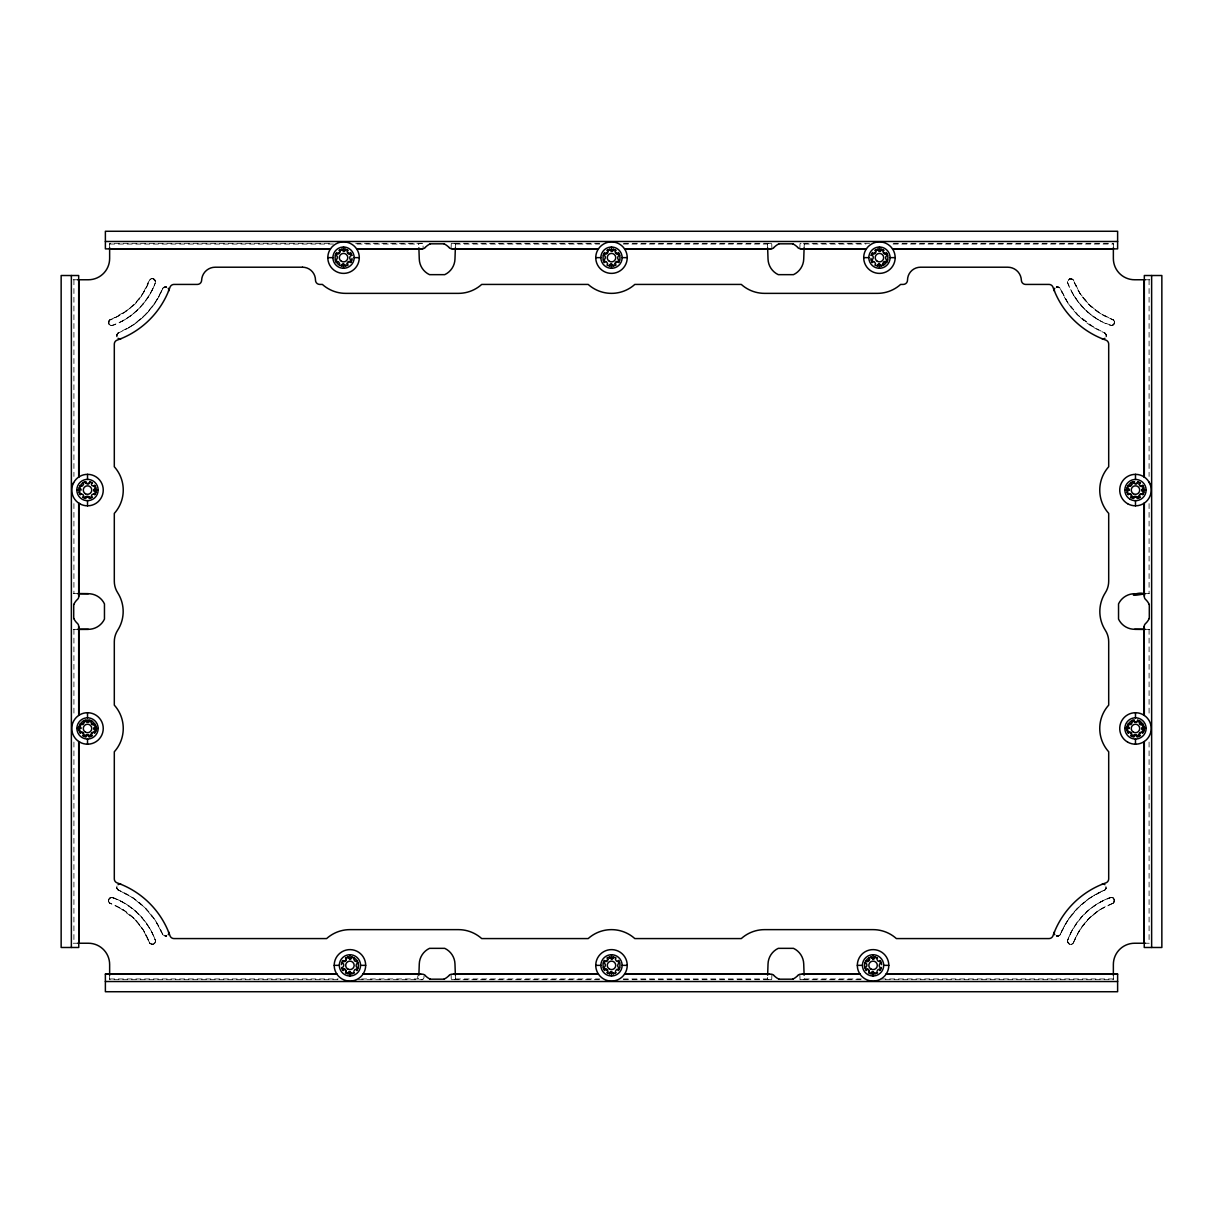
<?xml version="1.0" encoding="UTF-8"?>
<svg xmlns="http://www.w3.org/2000/svg" width="1223" height="1223" viewBox="0 0 1223 1223"><rect width="100%" height="100%" fill="white"/><g stroke="black" fill="none" stroke-linecap="round" stroke-linejoin="round"><path stroke-width="0.75" stroke-dasharray="5 3.75" d="M418.908 974.074C413.588 982.038 427.698 981.473 423.158 974.227M451.088 248.773L451.272 243.316L603.107 243.316M455.338 248.926L455.522 243.377M767.478 979.623L767.555 977.406M771.912 974.227L771.728 979.684L619.893 979.684M799.842 248.773L800.025 243.316L871.082 243.316M804.092 248.926L804.275 243.377L800.285 243.316M116.904 336.906L117.836 333.206L132.726 325.272L145.063 315.182L155.153 302.861L163.087 287.971L166.771 287.038L164.631 286.931M1058.369 936.069L1056.229 935.962L1059.913 935.029L1067.847 920.139L1077.937 907.818L1090.274 897.728L1105.164 889.794L1106.096 886.094M155.168 280.342L155.504 281.764C148.916 271.017 145.109 293.841 140.4 297.22C133.2 309.281 119.426 313.975 108.709 321.175C107.181 322.704 111.217 326.847 108.694 323.667M1067.832 942.658L1067.496 941.236L1069.468 944.187L1072.877 943.56L1079.924 929.663L1088.76 918.641L1099.783 909.805L1113.297 903.094L1114.55 900.556L1113.19 897.942L1114.306 899.333M108.816 899.088C108.434 905.005 107.807 897.285 111.232 897.392C131.549 903.445 147.998 920.338 155.306 940.135A3.195 3.195 0 0 1 153.41 944.232L149.787 943.178L143.076 929.663L134.24 918.641L119.151 907.42M116.674 887.317L116.919 888.54L116.904 886.094M1106.096 336.906L1106.081 334.46L1106.326 335.683M1114.184 323.912C1114.428 318.53 1115.254 324.431 1112.578 325.379C1095.273 321.603 1080.566 307.646 1071.929 292.297M116.674 335.683L116.919 334.46M1106.081 888.54L1106.326 887.317M116.812 334.75L117.836 333.206M1106.188 888.25L1105.164 889.794M108.602 321.481L109.03 320.609M154.572 279.517L153.532 278.813A3.195 3.195 0 0 0 149.313 280.678C142.449 298.84 127.528 313.256 109.459 320.12M1068.428 943.483L1069.468 944.187A3.195 3.195 0 0 0 1073.687 942.322C1079.42 927.645 1090.075 915.11 1103.849 907.42M1113.97 902.391L1114.398 901.519M166.618 286.977A3.195 3.195 0 0 0 162.598 288.781C155.535 305.062 143.519 319.02 128.201 328.07M1056.382 936.023A3.195 3.195 0 0 0 1060.402 934.219C1068.887 914.147 1085.382 898.049 1105.393 889.58M109.703 319.906L108.816 323.912M1113.297 903.094L1114.184 899.088M108.694 899.333L111.645 897.376M1114.306 323.667L1111.355 325.624M149.787 279.822L151.407 278.706M1071.638 944.278L1073.213 943.178M109.382 898.309L110.422 897.621M1112.578 325.379L1113.618 324.691M117.607 333.42L118.646 332.732A80.168 80.168 0 0 0 162.598 288.781M163.087 287.971L164.723 286.901M1058.277 936.099L1059.913 935.029M1073.687 942.322A64.865 64.865 0 0 1 1112.441 903.552L1113.542 902.88M122.178 321.206C137.343 312.92 149.374 299.115 155.306 282.865A3.195 3.195 0 0 0 153.41 278.768L152.309 278.584M1111.768 897.392C1091.512 903.644 1074.956 920.246 1067.694 940.135A3.195 3.195 0 0 0 1069.59 944.232L1070.691 944.416M1110.27 897.56C1090.702 904.684 1075.185 920.843 1067.694 940.135A71.24 71.24 0 0 1 1110.27 897.56A3.195 3.195 0 0 1 1114.352 899.471A3.195 3.195 0 0 1 1112.441 903.552M1057.452 286.793L1056.229 287.038L1059.913 287.971L1067.847 302.861L1077.937 315.182L1094.799 328.07M165.548 936.207L166.771 935.962L163.087 935.029L155.153 920.139L145.063 907.818L132.726 897.728L117.607 889.58L132.726 897.728L145.063 907.818L155.153 920.139L162.598 934.219A3.195 3.195 0 0 0 166.618 936.023M1073.213 279.822L1069.468 278.813L1067.496 281.764L1069.468 278.813L1072.877 279.44L1079.924 293.337L1088.76 304.359L1099.783 313.195L1113.542 320.12L1099.783 313.195L1088.76 304.359L1079.924 293.337L1073.687 280.678A3.195 3.195 0 0 0 1069.59 278.768A3.195 3.195 0 0 0 1067.694 282.865C1073.993 298.978 1085.688 312.752 1100.822 321.206M111.232 325.608C131.503 319.295 147.677 302.54 155.306 282.865A71.24 71.24 0 0 1 112.73 325.44A3.195 3.195 0 0 1 108.648 323.529A3.195 3.195 0 0 1 110.559 319.448A64.865 64.865 0 0 0 149.313 280.678M767.524 243.377L771.468 243.316M455.43 979.638L451.532 979.684M422.715 243.316L418.77 243.377L418.908 248.926M329.476 243.316L109.642 243.316L109.642 247.031M355.664 243.316L422.975 243.316L423.158 248.773M623.684 243.316L771.728 243.316L771.912 248.773M893.524 243.316L1113.358 243.316L1113.358 247.031M109.642 244.034L333.757 244.034M357.055 244.034L418.74 244.034M455.506 244.034L599.805 244.034M623.195 244.034L767.494 244.034M804.26 244.034L865.945 244.034M893.05 244.034L1113.358 244.034M73.181 279.761L78.761 279.761M1146.104 279.761L1149.819 279.761M73.258 593.644L76.957 593.644M1144.193 593.644L1149.742 593.644M73.258 629.356L78.807 629.356M1146.043 629.356L1149.742 629.356M73.181 943.239L76.896 943.239M1144.239 943.239L1149.819 943.239M109.642 978.966L338.221 978.966M361.641 978.966L418.74 978.966M455.506 978.966L599.805 978.966M623.195 978.966L767.494 978.966M804.26 978.966L861.359 978.966M880.957 978.966L1113.358 978.966M337.731 979.684L109.642 979.684L109.642 974.12M358.324 979.684L422.975 979.684M599.316 979.684L451.272 979.684L451.088 974.227M799.842 974.227L800.025 979.684L860.87 979.684M885.269 979.684L1113.358 979.684L1113.358 975.969M800.025 979.684L804.23 979.623L804.092 974.074M451.532 243.316L455.476 243.377M771.468 979.684L767.57 979.638M1056.825 286.855L1058.369 286.931M164.631 936.069L166.175 936.145M1070.125 278.63L1071.638 278.722M149.787 943.178L152.875 944.37M151.407 944.294L154.22 943.789L155.504 941.236L153.532 944.187A3.195 3.195 0 0 1 149.313 942.322A64.865 64.865 0 0 0 110.559 903.552L109.459 902.88L123.217 909.805L134.24 918.641L143.076 929.663L149.313 942.322M109.382 324.691L111.645 325.624M1111.355 897.376L1113.618 898.309M112.73 897.56C132.206 904.989 147.891 920.674 155.306 940.135A71.24 71.24 0 0 0 112.73 897.56A3.195 3.195 0 0 0 108.648 899.471A3.195 3.195 0 0 0 110.559 903.552M1060.402 288.781A80.168 80.168 0 0 0 1104.354 332.732L1105.393 333.42L1090.274 325.272L1077.937 315.182L1067.847 302.861L1060.402 288.781A3.195 3.195 0 0 0 1056.382 286.977M1067.74 942.459L1068.78 943.789M154.22 279.211L155.26 280.541M1113.297 319.906L1114.398 321.481M108.602 901.519L109.703 903.094M1105.164 333.206L1106.188 334.75M116.812 888.25L117.836 889.794M767.478 243.377L767.662 248.926M455.338 974.074L455.522 979.623M1149.085 279.761L1149.085 476.45M1149.085 503.601L1149.085 593.644M1149.085 629.356L1149.085 714.859M1149.085 742.055L1149.085 943.239M73.915 279.761L73.915 476.45M73.915 503.601L73.915 593.644M73.915 629.356L73.915 714.859M73.915 742.055L73.915 943.239M1067.694 282.865A71.24 71.24 0 0 0 1110.27 325.44A3.195 3.195 0 0 0 1114.352 323.529A3.195 3.195 0 0 0 1112.441 319.448A64.865 64.865 0 0 1 1073.687 280.678M116.751 336.386A3.195 3.195 0 0 1 118.646 332.732M162.598 934.219A80.168 80.168 0 0 0 118.646 890.268A3.195 3.195 0 0 1 116.751 886.614M1060.402 934.219A80.168 80.168 0 0 1 1104.354 890.268A3.195 3.195 0 0 0 1106.249 886.614M1104.354 332.732A3.195 3.195 0 0 1 1106.249 336.386"/><path stroke-width="1.5" d="M73.701 618.364A16.205 16.205 0 0 0 77.462 623.47A3.929 3.929 0 0 1 78.685 626.436L79.006 629.356L88.377 629.325A17.779 17.779 0 0 0 104.459 619.098L104.459 603.902A17.779 17.779 0 0 0 88.377 593.721L78.807 593.644L78.761 596.564A3.929 3.929 0 0 1 77.401 599.469A16.205 16.205 0 0 0 73.701 604.636M1144.239 627.109L1143.994 629.356L1134.623 629.279A17.779 17.779 0 0 1 1118.541 619.098L1118.541 603.902A17.779 17.779 0 0 1 1134.577 593.721M1144.239 626.604L1144.239 626.436A3.929 3.929 0 0 1 1145.599 623.531A16.205 16.205 0 0 0 1149.299 618.364M83.638 484.109L82.43 485.974L80.122 485.867A2.415 1.957 -30.7 0 0 81.07 486.387M83.623 722.579L82.4 724.383L80.152 724.215A2.4 1.942 -30.7 0 0 83.317 723.909A2.4 1.942 -30.7 0 0 83.347 720.959C86.283 721.876 89.065 720.989 91.817 721.188M91.404 496.095C91.526 492.548 95.975 495.682 95.761 492.181M91.404 734.473C91.924 730.972 96.571 733.907 95.96 729.519M339.673 251.678L338.496 253.528L336.325 253.375M347.439 263.664L348.647 261.737L350.879 261.982M346.048 959.382L344.947 961.202L342.7 961.095M353.829 971.368L355.022 969.457L357.254 969.686M607.617 251.678L606.409 253.543L604.223 253.344M607.617 959.382L606.409 961.263L604.269 961.095M615.383 263.664L616.591 261.737L618.823 261.982M615.383 971.368L616.591 969.457L618.823 969.686M875.561 251.678L874.43 253.513L872.213 253.375M869.171 959.382L867.978 961.263L865.746 961.018M883.327 263.664L884.535 261.737L886.767 261.982M876.952 971.368L878.16 969.457L880.377 969.686M1131.596 484.109L1130.388 485.974L1128.08 485.867A2.4 1.942 -30.7 0 0 1131.275 485.516A2.4 1.942 -30.7 0 0 1131.321 482.581M1131.596 722.579L1130.358 724.383L1128.11 724.215A2.4 1.942 -30.7 0 0 1131.275 723.909A2.4 1.942 -30.7 0 0 1131.321 720.959C1133.461 718.803 1135.097 724.337 1137.344 720.974M1139.362 496.095C1139.484 492.548 1143.933 495.682 1143.719 492.181M1139.362 734.473C1139.897 730.972 1144.529 733.907 1143.918 729.519M418.877 975.19L419.275 963.877A17.856 17.856 0 0 1 429.518 948.345L444.729 948.345A17.856 17.856 0 0 1 454.971 963.877L455.369 975.19M455.369 247.81L454.971 259.123A17.856 17.856 0 0 1 444.729 274.655L429.518 274.655A17.856 17.856 0 0 1 419.275 259.123L418.877 247.81M767.631 975.19L768.029 963.877A17.856 17.856 0 0 1 778.271 948.345L793.482 948.345A17.856 17.856 0 0 1 803.725 963.877L804.123 975.19M804.123 247.81L803.725 259.123A17.856 17.856 0 0 1 793.482 274.655L778.271 274.655A17.856 17.856 0 0 1 768.029 259.123L767.631 247.81M341.446 265.88L343.556 264.015L345.666 265.88M345.65 249.461L343.632 251.265L343.556 247.015M347.821 973.6L349.931 971.735L352.041 973.6M352.041 957.181L349.931 958.985L349.931 954.72M609.39 265.88L611.5 264.015L613.61 265.88M613.594 249.461L611.531 251.265L611.5 247.015M609.39 973.6L611.5 971.735L613.61 973.6M613.594 957.181L611.531 958.985L611.5 954.72M877.334 265.88L879.444 264.015L881.554 265.88M881.554 249.461L879.444 251.265L879.444 247.015M870.959 973.6L873.069 971.735L875.179 973.6M875.164 957.181L873.146 958.97L873.069 954.72M79.128 727.089L80.106 724.306M1127.086 727.089L1128.065 724.306M79.281 487.962L80.076 485.959M1127.239 487.962L1128.034 485.959M73.181 483.574L73.64 482.657M89.432 482.504C87.567 486.035 85.06 480.119 83.256 482.856M1137.39 482.504C1135.525 486.02 1133.018 480.119 1131.214 482.856M83.24 735.711C85.365 735.635 89.386 735.604 91.786 735.68M1131.199 735.711C1133.339 735.635 1137.359 735.604 1139.744 735.68M91.786 482.856L91.419 482.519A8.5 8.5 0 0 1 92.474 483.161M83.24 497.318C85.946 497.226 89.05 497.195 91.801 497.318M347.821 250.425L347.898 250.318A8.5 8.5 0 0 0 339.123 250.379M1139.744 482.856L1139.377 482.519A8.5 8.5 0 0 1 1140.432 483.161M1131.199 497.318C1133.904 497.226 1137.008 497.195 1139.76 497.318M1139.744 721.234L1139.729 721.096A2.4 1.942 59.6 0 0 1140.035 724.261A2.4 1.942 59.6 0 0 1142.97 724.291L1143.872 727.089M336.233 261.982L338.465 261.737L339.673 263.664M350.833 253.344L348.647 253.543L347.439 251.678M604.177 261.982L606.409 261.737L607.617 263.664M618.777 253.344L616.56 253.528L615.383 251.678M872.121 261.982L874.353 261.737L875.561 263.664M886.629 253.406L884.458 253.513L883.327 251.678M342.623 969.686L344.84 969.457L346.048 971.368M357.254 961.018L355.052 961.278L353.829 959.382M604.177 969.686L606.409 969.457L607.617 971.368M618.777 961.049L616.56 961.232L615.383 959.382M880.346 961.049L878.16 961.263L876.952 959.382M79.312 492.334C78.853 495.239 83.5 492.731 83.638 496.095M1127.285 492.334C1126.811 495.239 1131.458 492.731 1131.596 496.095M418.985 248.911L422.195 248.881A3.929 3.929 0 0 0 425.1 247.535L425.145 247.581A16.205 16.205 0 0 1 430.251 243.82M767.738 248.911L770.949 248.881A3.929 3.929 0 0 0 773.853 247.535L773.899 247.581A16.205 16.205 0 0 1 779.005 243.82M455.231 974.089L453.443 974.104M803.985 974.089L802.196 974.104M343.556 251.265L341.446 249.461M873.069 958.985L870.959 957.181M77.523 629.341L88.377 629.325M1145.477 593.644C1117.776 599.102 1146.67 588.339 1144.239 596.06M105.377 241.481L1117.623 241.481M430.083 243.82L444.163 243.82M778.837 243.82L792.917 243.82M330.531 248.819L105.377 248.881L105.377 231.269L1117.623 231.269L1117.623 248.881L892.469 248.819M356.581 248.819L422.195 248.881M443.995 243.82A16.205 16.205 0 0 1 449.101 247.581L449.147 247.535A3.929 3.929 0 0 0 452.051 248.819L598.475 248.819M624.525 248.819L770.949 248.881M792.749 243.82A16.205 16.205 0 0 1 797.855 247.581L797.9 247.535A3.929 3.929 0 0 0 800.805 248.819L866.419 248.819M109.642 249.14L330.317 249.14M356.795 249.14L418.923 249.14M455.323 249.14L598.261 249.14M624.739 249.14L767.677 249.14M804.077 249.14L866.205 249.14M892.683 249.14L1113.358 249.14M327.825 257.64L332.916 257.64M354.181 257.64A10.64 10.64 0 0 0 338.236 248.437A10.64 10.64 0 0 0 338.236 266.859A10.64 10.64 0 0 0 354.181 257.64L359.287 257.64A15.731 15.731 0 0 0 335.683 244.019A15.731 15.731 0 0 0 335.683 271.277A15.731 15.731 0 0 0 359.287 257.64M595.769 257.64L600.86 257.64M622.14 257.64A10.64 10.64 0 0 0 606.18 248.437A10.64 10.64 0 0 0 606.18 266.859A10.64 10.64 0 0 0 622.14 257.64L627.231 257.64A15.731 15.731 0 0 1 603.627 271.277A15.731 15.731 0 0 1 603.627 244.019A15.731 15.731 0 0 1 627.231 257.64M863.713 257.64L868.819 257.64M890.084 257.64A10.64 10.64 0 0 0 874.124 248.437A10.64 10.64 0 0 0 874.124 266.859A10.64 10.64 0 0 0 890.084 257.64L895.175 257.64A15.731 15.731 0 0 1 871.571 271.277A15.731 15.731 0 0 1 871.571 244.019A15.731 15.731 0 0 1 895.175 257.64M77.523 279.761L88.377 279.761A21.265 21.265 0 0 0 109.642 258.496L109.642 247.642M1145.477 279.761L1134.623 279.761A21.265 21.265 0 0 1 1113.358 258.496L1113.358 247.642M93.896 490.026L98.146 490.026A10.655 10.655 0 0 0 82.17 480.792A10.655 10.655 0 0 0 82.14 499.244A10.655 10.655 0 0 0 98.13 490.026M78.685 596.564L78.685 503.096M78.685 626.436L78.685 715.44M1144.239 626.436L1144.315 715.44M93.896 728.419L98.146 728.419A10.64 10.64 0 0 0 82.201 719.216A10.64 10.64 0 0 0 82.201 737.622A10.64 10.64 0 0 0 98.146 728.419M1141.854 728.419L1146.119 728.419A10.64 10.64 0 0 1 1130.159 737.622A10.64 10.64 0 0 1 1130.159 719.216A10.64 10.64 0 0 1 1146.119 728.419M77.523 943.239L88.377 943.239A21.265 21.265 0 0 1 109.642 964.504L109.642 975.358M1145.477 943.239L1134.623 943.239A21.265 21.265 0 0 0 1113.358 964.504L1113.358 975.358M334.2 965.36L339.306 965.36M360.571 965.36A10.64 10.64 0 0 0 344.626 956.141A10.64 10.64 0 0 0 344.626 974.563A10.64 10.64 0 0 0 360.571 965.36L365.677 965.36A15.731 15.731 0 0 1 342.073 978.981A15.731 15.731 0 0 1 342.073 951.723A15.731 15.731 0 0 1 365.677 965.36M595.769 965.36L600.86 965.36M622.14 965.36A10.64 10.64 0 0 0 606.18 956.141A10.64 10.64 0 0 0 606.18 974.563A10.64 10.64 0 0 0 622.14 965.36L627.231 965.36A15.731 15.731 0 0 1 603.627 978.981A15.731 15.731 0 0 1 603.627 951.723A15.731 15.731 0 0 1 627.231 965.36M857.323 965.36L862.429 965.36M883.694 965.36A10.64 10.64 0 0 0 867.749 956.141A10.64 10.64 0 0 0 867.749 974.563A10.64 10.64 0 0 0 883.694 965.36L888.8 965.36A15.731 15.731 0 0 1 865.196 978.981A15.731 15.731 0 0 1 865.196 951.723A15.731 15.731 0 0 1 888.8 965.36M109.642 973.86L336.692 973.86M363.17 973.86L418.923 973.86M455.323 973.86L598.261 973.86M624.739 973.86L767.677 973.86M804.077 973.86L859.83 973.86M886.308 973.86L1113.358 973.86M1113.358 974.12L1117.623 974.12L1117.623 991.731L105.377 991.731L105.377 974.12L109.642 974.12M105.377 974.181L336.906 974.181M362.956 974.181L422.195 974.181A3.929 3.929 0 0 1 425.1 975.465L425.145 975.419A16.205 16.205 0 0 0 430.251 979.18M598.475 974.181L452.051 974.181A3.929 3.929 0 0 0 449.147 975.465L449.101 975.419A16.205 16.205 0 0 1 443.995 979.18M624.525 974.181L770.949 974.181A3.929 3.929 0 0 1 773.853 975.465L773.899 975.419A16.205 16.205 0 0 0 779.005 979.18M860.044 974.181L800.805 974.181A3.929 3.929 0 0 0 797.9 975.465L797.855 975.419A16.205 16.205 0 0 1 792.749 979.18M886.094 974.181L1117.623 974.181M430.083 979.18L444.163 979.18M778.837 979.18L792.917 979.18M105.377 981.519L1117.623 981.519M800.805 248.881L804.015 248.911M452.051 248.881L455.262 248.911M1141.854 490.026L1146.119 490.041M1124.854 490.026L1129.104 490.041M76.881 490.026L81.146 490.041A2.461 1.987 -75.7 0 0 79.281 488.176M1124.854 728.419L1129.104 728.419M76.881 728.419L81.146 728.419A2.461 1.987 -75.7 0 0 79.281 726.569M77.523 593.644L88.377 593.675M1134.623 629.325L1145.477 629.356M769.557 974.104L767.769 974.089M420.804 974.104L419.015 974.089M611.454 251.265L609.406 249.461M611.454 958.985L609.406 957.181M879.368 251.265L877.35 249.461M349.854 958.97L348.158 958.022A2.415 1.727 0 0 1 348.02 957.12M1137.589 481.831L1139.286 482.474M1137.589 720.225L1139.637 721.035M89.631 481.831L91.328 482.474M875.179 250.425L875.102 250.318A8.5 8.5 0 0 1 883.877 250.379M345.666 958.144L345.605 958.037A2.4 1.942 -30.6 0 1 345.727 960.804A2.4 1.942 -30.6 0 1 342.425 961.202M609.696 957.976L609.727 958.022A2.415 1.727 0 0 1 609.574 957.12M348.081 957.899L347.836 957.181M1142.894 724.306L1140.539 724.337L1139.377 722.533M1131.321 735.971A2.4 1.942 59.2 0 0 1130.923 732.669A2.4 1.942 59.2 0 0 1127.988 732.623L1130.419 732.577L1131.596 734.473M95.914 727.089C95.807 722.365 91.587 726.034 91.404 722.533M83.363 735.971A2.4 1.942 59.2 0 0 82.965 732.669A2.4 1.942 59.2 0 0 80.015 732.623L82.461 732.577L83.638 734.473M1149.085 482.168L1149.819 483.574M1141.976 490.071A2.477 1.773 -89.7 0 1 1143.719 488.13C1143.459 484.033 1139.377 487.656 1139.362 484.109M94.018 490.071A2.477 1.773 -89.7 0 1 95.761 488.13C95.486 484.048 91.419 487.656 91.404 484.109M1128.034 732.577L1127.209 730.437A2.431 1.682 89.8 0 0 1127.988 730.177M80.076 732.577L79.25 730.437A2.431 1.682 89.8 0 0 80.015 730.177M1127.178 730.314L1127.04 729.565M79.22 730.314L79.082 729.565M869.171 971.368L867.978 969.457L865.746 969.686A2.4 1.942 59.4 0 1 868.513 969.564A2.4 1.942 59.4 0 1 868.911 972.866M1151.638 275.511L1151.638 947.489M1149.299 604.468L1149.299 618.532M1144.315 477.046L1144.315 275.511L1161.85 275.511L1161.85 947.489L1144.239 947.489L1144.315 741.49M1144.315 503.096L1144.315 596.564A3.929 3.929 0 0 0 1145.599 599.469A16.205 16.205 0 0 1 1149.299 604.636M1143.994 279.761L1143.994 476.832M1143.994 503.31L1143.994 593.644M1143.994 629.356L1143.994 715.226M1143.994 741.704L1143.994 943.239M1135.479 474.341L1135.479 479.447M1135.479 500.696L1135.479 505.818M1135.479 712.719L1135.479 717.779M1135.479 739.044L1135.479 744.196M879.444 264.015L879.444 268.28M873.069 971.735L873.069 975.985M611.5 264.015L611.5 268.28M611.5 971.735L611.5 975.985M349.931 971.735L349.931 975.985M343.556 264.015L343.556 268.28M87.521 474.341L87.521 479.447M87.521 500.696L87.521 505.818M87.521 712.719L87.521 717.779M87.521 739.044L87.521 744.196M79.006 279.761L79.006 476.832M79.006 503.31L79.006 593.644M79.006 629.356L79.006 715.226M79.006 741.704L79.006 943.239M78.685 477.046L78.685 275.511L61.15 275.511L61.15 947.489L78.761 947.489L78.685 741.49M73.701 604.468L73.701 618.532M71.362 275.511L71.362 947.489M886.171 252.442A8.5 8.5 0 0 1 880.866 266.033M878.038 266.033A8.5 8.5 0 0 1 875.011 264.902M872.519 262.578A8.5 8.5 0 0 1 870.975 258.359M871.204 255.531A8.5 8.5 0 0 1 872.718 252.442M881.156 265.116A2.415 1.727 0 0 1 881.37 265.88M883.618 265.146A2.4 1.942 -30.6 0 1 883.648 262.196A2.4 1.942 -30.6 0 1 886.95 261.798M887.699 259.995A2.4 1.942 -75.6 0 1 885.635 257.885A2.4 1.942 -75.6 0 1 887.699 255.271M886.935 253.467A2.4 1.942 59.4 0 1 884 253.436A2.4 1.942 59.4 0 1 883.602 250.134M881.34 249.4A2.461 1.987 14.6 0 1 879.49 251.434M877.548 265.88A2.461 1.987 14.6 0 1 879.398 263.847M871.923 261.783A2.415 1.957 59.4 0 1 872.932 261.126M875.5 264.825A2.415 1.957 59.4 0 1 875.286 265.146M871.204 255.225A2.461 1.987 -75.4 0 1 873.253 257.396A2.461 1.987 -75.4 0 1 871.204 260.056M877.732 250.165A2.415 1.727 0 0 1 877.518 249.4M875.271 250.149A2.4 1.942 -30.6 0 1 875.24 253.1A2.4 1.942 -30.6 0 1 871.938 253.482M80.015 491.799A2.431 1.682 89.8 0 1 79.281 491.998M79.984 494.214A2.415 1.957 59.2 0 1 81.008 493.557M83.577 497.257A2.415 1.957 59.2 0 1 83.363 497.578M85.167 498.327A2.4 1.942 14.3 0 1 87.276 496.263A2.4 1.942 14.3 0 1 89.891 498.327M91.694 497.562A2.415 1.957 -30.5 0 1 91.404 497.302M94.003 493.771A2.415 1.957 -30.5 0 1 95.058 494.199M95.761 491.952A2.446 1.987 -75.1 0 1 93.712 490.071M94.446 485.149A8.5 8.5 0 0 1 94.614 494.765M92.474 496.997A8.5 8.5 0 0 1 89.065 498.434M85.977 498.434A8.5 8.5 0 0 1 82.568 496.997M80.428 494.765A8.5 8.5 0 0 1 86.099 481.694M95.042 485.928A2.415 1.957 59.6 0 1 94.033 486.586M91.465 482.886A2.415 1.957 59.6 0 1 91.679 482.565M89.875 481.831A2.4 1.942 14.5 0 1 87.766 483.88A2.4 1.942 14.5 0 1 85.151 481.831M83.347 482.581A2.415 1.957 -30.7 0 1 83.638 482.84M85.167 736.705A2.4 1.942 14.3 0 1 87.276 734.656A2.4 1.942 14.3 0 1 89.891 736.705M91.694 735.956A2.4 1.942 -30.5 0 1 91.725 733.005A2.4 1.942 -30.5 0 1 95.027 732.608M95.761 730.345A2.446 1.987 -75.1 0 1 93.728 728.465M94.018 728.449A2.477 1.773 -89.7 0 1 95.761 726.508M80.443 733.173A8.5 8.5 0 0 1 81.91 722.059A8.5 8.5 0 0 1 93.116 722.059A8.5 8.5 0 0 1 94.599 733.173M92.474 735.375A8.5 8.5 0 0 1 88.851 736.858M86.191 736.858A8.5 8.5 0 0 1 82.522 735.344M95.012 724.291A2.4 1.942 59.6 0 1 92.061 724.261A2.4 1.942 59.6 0 1 91.679 720.943M89.875 720.209A2.4 1.942 14.5 0 1 87.766 722.273A2.4 1.942 14.5 0 1 85.151 720.209M352.025 258.359A8.5 8.5 0 0 1 350.481 262.578M347.989 264.902A8.5 8.5 0 0 1 344.962 266.033M342.134 266.033A8.5 8.5 0 0 1 336.829 252.442M350.282 252.442A8.5 8.5 0 0 1 351.796 255.531M345.268 265.116A2.415 1.727 0 0 1 345.482 265.88M347.729 265.146A2.4 1.942 -30.6 0 1 347.76 262.196A2.4 1.942 -30.6 0 1 351.062 261.798M351.811 259.995A2.4 1.942 -75.6 0 1 349.747 257.885A2.4 1.942 -75.6 0 1 351.811 255.271M351.047 253.467A2.4 1.942 59.4 0 1 348.112 253.436A2.4 1.942 59.4 0 1 347.714 250.134M345.452 249.4A2.461 1.987 14.6 0 1 343.602 251.434M341.66 265.88A2.461 1.987 14.6 0 1 343.51 263.847M336.035 261.783A2.415 1.957 59.4 0 1 337.044 261.126M339.612 264.825A2.415 1.957 59.4 0 1 339.398 265.146M335.316 255.225A2.461 1.987 -75.4 0 1 337.365 257.396A2.461 1.987 -75.4 0 1 335.316 260.056M341.844 250.165A2.415 1.727 0 0 1 341.63 249.4M339.382 250.149A2.4 1.942 -30.6 0 1 339.352 253.1A2.4 1.942 -30.6 0 1 336.05 253.482M351.353 956.967A8.5 8.5 0 0 1 356.673 970.558M354.273 972.682A8.5 8.5 0 0 1 345.498 972.621M343.204 970.558A8.5 8.5 0 0 1 341.691 967.469M341.462 964.641A8.5 8.5 0 0 1 343.006 960.422M345.498 958.098A8.5 8.5 0 0 1 348.524 956.967M341.691 963.005A2.4 1.942 -75.6 0 1 343.739 965.115A2.4 1.942 -75.6 0 1 341.691 967.729M342.44 969.533A2.4 1.942 59.4 0 1 345.39 969.564A2.4 1.942 59.4 0 1 345.773 972.866M348.051 973.6A2.461 1.987 14.6 0 1 349.885 971.566M351.827 957.12A2.461 1.987 14.6 0 1 349.992 959.153M358.186 967.775A2.461 1.987 -75.4 0 1 356.122 965.604A2.461 1.987 -75.4 0 1 358.186 962.944M354.104 972.851A2.415 1.957 -30.6 0 1 353.814 972.591M356.428 969.059A2.415 1.957 -30.6 0 1 357.468 969.487M351.643 972.835A2.415 1.727 0 0 1 351.857 973.6M357.468 961.217A2.415 1.957 59.4 0 1 356.443 961.874M353.875 958.175A2.415 1.957 59.4 0 1 354.089 957.854M881.309 967.469A8.5 8.5 0 0 1 879.796 970.558M877.503 972.621A8.5 8.5 0 0 1 868.727 972.682M866.327 970.558A8.5 8.5 0 0 1 871.647 956.967M874.476 956.967A8.5 8.5 0 0 1 877.503 958.098M879.994 960.422A8.5 8.5 0 0 1 881.538 964.641M864.814 963.005A2.4 1.942 -75.6 0 1 866.878 965.115A2.4 1.942 -75.6 0 1 864.814 967.729M871.173 973.6A2.461 1.987 14.6 0 1 873.008 971.566M874.949 957.12A2.461 1.987 14.6 0 1 873.115 959.153M871.357 957.884A2.415 1.727 0 0 1 871.143 957.12M868.896 957.854A2.4 1.942 -30.6 0 1 868.865 960.804A2.4 1.942 -30.6 0 1 865.548 961.202M881.309 967.775A2.461 1.987 -75.4 0 1 879.245 965.604A2.461 1.987 -75.4 0 1 881.309 962.944M877.227 972.851A2.415 1.957 -30.6 0 1 876.952 972.591M879.551 969.059A2.415 1.957 -30.6 0 1 880.606 969.487M874.781 972.835A2.415 1.727 0 0 1 874.98 973.6M880.591 961.217A2.415 1.957 59.4 0 1 879.582 961.874M877.013 958.175A2.415 1.957 59.4 0 1 877.227 957.854M618.425 960.422A8.5 8.5 0 0 1 618.226 970.558M615.933 972.621A8.5 8.5 0 0 1 613.044 973.722M609.956 973.722A8.5 8.5 0 0 1 607.067 972.621M604.774 970.558A8.5 8.5 0 0 1 604.575 960.422M607.067 958.098A8.5 8.5 0 0 1 610.078 956.967M612.922 956.967A8.5 8.5 0 0 1 615.933 958.098M603.245 963.005A2.4 1.942 -75.6 0 1 605.309 965.115A2.4 1.942 -75.6 0 1 603.245 967.729M604.009 969.533A2.4 1.942 59.4 0 1 606.944 969.564A2.4 1.942 59.4 0 1 607.342 972.866M609.604 973.6A2.461 1.987 14.6 0 1 611.454 971.566M613.396 957.12A2.461 1.987 14.6 0 1 611.546 959.153M607.327 957.854A2.4 1.942 -30.6 0 1 607.296 960.804A2.4 1.942 -30.6 0 1 603.994 961.202M619.74 967.775A2.461 1.987 -75.4 0 1 617.691 965.604A2.461 1.987 -75.4 0 1 619.74 962.944M615.673 972.851A2.415 1.957 -30.6 0 1 615.383 972.591M617.982 969.059A2.415 1.957 -30.6 0 1 619.037 969.487M613.212 972.835A2.415 1.727 0 0 1 613.426 973.6M619.021 961.217A2.415 1.957 59.4 0 1 618.012 961.874M615.444 958.175A2.415 1.957 59.4 0 1 615.658 957.854M1133.125 736.705A2.4 1.942 14.3 0 1 1135.234 734.656A2.4 1.942 14.3 0 1 1137.849 736.705M1139.653 735.956A2.4 1.942 -30.5 0 1 1139.683 733.005A2.4 1.942 -30.5 0 1 1143.001 732.608M1143.719 730.345A2.446 1.987 -75.1 0 1 1141.686 728.465M1141.976 728.449A2.477 1.773 -89.7 0 1 1143.719 726.508M1127.239 726.569A2.461 1.987 -75.7 0 1 1129.272 728.373M1139.377 720.897A8.5 8.5 0 0 1 1142.557 733.173M1140.478 735.344A8.5 8.5 0 0 1 1136.809 736.858M1134.149 736.858A8.5 8.5 0 0 1 1130.526 735.375M1128.401 733.173A8.5 8.5 0 0 1 1134.547 720.011M1137.833 720.209A2.4 1.942 14.5 0 1 1135.724 722.273A2.4 1.942 14.5 0 1 1133.11 720.209M1127.988 491.799A2.431 1.682 89.8 0 1 1127.239 491.998M1127.988 494.245A2.4 1.942 59.2 0 1 1130.923 494.275A2.4 1.942 59.2 0 1 1131.321 497.578M1133.125 498.327A2.4 1.942 14.3 0 1 1135.234 496.263A2.4 1.942 14.3 0 1 1137.849 498.327M1139.653 497.562A2.4 1.942 -30.5 0 1 1139.683 494.627A2.4 1.942 -30.5 0 1 1143.001 494.23M1143.719 491.952A2.446 1.987 -75.1 0 1 1141.686 490.071M1127.239 488.176A2.461 1.987 -75.7 0 1 1129.272 489.98M1142.42 485.149A8.5 8.5 0 0 1 1142.572 494.765M1140.432 496.997A8.5 8.5 0 0 1 1137.023 498.434M1133.935 498.434A8.5 8.5 0 0 1 1130.526 496.997M1128.386 494.765A8.5 8.5 0 0 1 1134.547 481.617M1142.97 485.898A2.4 1.942 59.6 0 1 1140.035 485.867A2.4 1.942 59.6 0 1 1139.637 482.565M1137.833 481.831A2.4 1.942 14.5 0 1 1135.724 483.88A2.4 1.942 14.5 0 1 1133.11 481.831M618.226 252.442A8.5 8.5 0 0 1 618.425 262.578M615.933 264.902A8.5 8.5 0 0 1 612.922 266.033M610.078 266.033A8.5 8.5 0 0 1 607.067 264.902M604.575 262.578A8.5 8.5 0 0 1 604.774 252.442M607.067 250.379A8.5 8.5 0 0 1 609.956 249.278M613.044 249.278A8.5 8.5 0 0 1 615.933 250.379M613.212 265.116A2.415 1.727 0 0 1 613.426 265.88M615.673 265.146A2.4 1.942 -30.6 0 1 615.704 262.196A2.4 1.942 -30.6 0 1 619.006 261.798M619.755 259.995A2.4 1.942 -75.6 0 1 617.691 257.885A2.4 1.942 -75.6 0 1 619.755 255.271M618.991 253.467A2.4 1.942 59.4 0 1 616.056 253.436A2.4 1.942 59.4 0 1 615.658 250.134M613.396 249.4A2.461 1.987 14.6 0 1 611.546 251.434M609.604 265.88A2.461 1.987 14.6 0 1 611.454 263.847M603.979 261.783A2.415 1.957 59.4 0 1 604.988 261.126M607.556 264.825A2.415 1.957 59.4 0 1 607.342 265.146M603.26 255.225A2.461 1.987 -75.4 0 1 605.309 257.396A2.461 1.987 -75.4 0 1 603.26 260.056M609.788 250.165A2.415 1.727 0 0 1 609.574 249.4M607.327 250.149A2.4 1.942 -30.6 0 1 607.296 253.1A2.4 1.942 -30.6 0 1 603.994 253.482M168.224 288.231A3.195 3.195 0 0 1 168.514 291.181M121.062 338.633A3.195 3.195 0 0 1 118.081 338.328M1104.919 338.328A3.195 3.195 0 0 1 1101.938 338.633M1054.486 291.181A3.195 3.195 0 0 1 1054.776 288.231M1054.776 934.769A3.195 3.195 0 0 1 1054.486 931.819M1101.938 884.367A3.195 3.195 0 0 1 1104.919 884.672M118.081 884.672A3.195 3.195 0 0 1 121.062 884.367M168.514 931.819A3.195 3.195 0 0 1 168.224 934.769M302.524 267.21L215.233 267.21A13.606 13.606 0 0 0 201.627 280.327A4.25 4.25 0 0 1 197.377 284.424L174.002 284.424A4.25 4.25 0 0 0 169.997 287.267A86.558 86.558 0 0 1 117.148 340.116A4.25 4.25 0 0 0 114.305 344.137L114.305 466.758A34.871 34.871 0 0 1 114.305 513.4L114.305 581.246A21.265 21.265 0 0 0 117.668 592.727A34.794 34.794 0 0 1 117.668 630.273A21.265 21.265 0 0 0 114.305 641.754L114.305 705.136A34.871 34.871 0 0 1 114.305 751.778L114.305 878.863A4.25 4.25 0 0 0 117.148 882.884A86.558 86.558 0 0 1 169.997 935.733A4.25 4.25 0 0 0 174.002 938.576L326.617 938.576A34.871 34.871 0 0 1 349.931 929.633L458.396 929.633A34.871 34.871 0 0 1 481.709 938.576L588.187 938.576A34.871 34.871 0 0 1 634.813 938.576L741.291 938.576A34.871 34.871 0 0 1 764.604 929.633L873.069 929.633A34.871 34.871 0 0 1 896.383 938.576L1048.998 938.576A4.25 4.25 0 0 0 1053.003 935.733A86.558 86.558 0 0 1 1105.852 882.884A4.25 4.25 0 0 0 1108.695 878.863L1108.695 751.778A34.871 34.871 0 0 1 1108.695 705.136L1108.695 641.754A21.265 21.265 0 0 0 1105.332 630.273A34.794 34.794 0 0 1 1105.332 592.727A21.265 21.265 0 0 0 1108.695 581.246L1108.695 513.4A34.871 34.871 0 0 1 1108.695 466.758L1108.695 344.137A4.25 4.25 0 0 0 1105.852 340.116A86.558 86.558 0 0 1 1053.003 287.267A4.25 4.25 0 0 0 1048.998 284.424L1025.623 284.424A4.25 4.25 0 0 1 1021.373 280.327A13.606 13.606 0 0 0 1007.767 267.21L920.476 267.21A12.964 12.964 0 0 0 907.512 280.174A4.25 4.25 0 0 1 903.262 284.424L900.632 284.424A34.871 34.871 0 0 1 877.319 293.367L764.604 293.367A34.871 34.871 0 0 1 741.291 284.424L634.813 284.424A34.871 34.871 0 0 1 588.187 284.424L481.709 284.424A34.871 34.871 0 0 1 458.396 293.367L345.681 293.367A34.871 34.871 0 0 1 322.368 284.424L319.738 284.424A4.25 4.25 0 0 1 315.488 280.174A12.964 12.964 0 0 0 302.524 267.21M1127.606 503.708A15.731 15.731 0 0 0 1151.21 490.071A15.731 15.731 0 0 0 1127.606 476.45A15.731 15.731 0 0 0 1127.606 503.708M1127.606 742.086A15.731 15.731 0 0 0 1151.21 728.465A15.731 15.731 0 0 0 1127.606 714.828A15.731 15.731 0 0 0 1127.606 742.086M79.648 742.086A15.731 15.731 0 0 0 103.252 728.465A15.731 15.731 0 0 0 79.648 714.828A15.731 15.731 0 0 0 79.648 742.086M79.648 503.708A15.731 15.731 0 0 0 103.252 490.071A15.731 15.731 0 0 0 79.648 476.45A15.731 15.731 0 0 0 79.648 503.708M877.319 261.325A4.25 4.25 0 0 0 883.694 257.64A4.25 4.25 0 0 0 877.319 253.956A4.25 4.25 0 0 0 877.319 261.325M85.396 493.756A4.25 4.25 0 0 0 91.771 490.071A4.25 4.25 0 0 0 85.396 486.387A4.25 4.25 0 0 0 85.396 493.756M85.396 732.149A4.25 4.25 0 0 0 91.771 728.465A4.25 4.25 0 0 0 85.396 724.78A4.25 4.25 0 0 0 85.396 732.149M341.431 261.325A4.25 4.25 0 0 0 347.806 257.64A4.25 4.25 0 0 0 341.431 253.956A4.25 4.25 0 0 0 341.431 261.325M347.806 969.044A4.25 4.25 0 0 0 354.181 965.36A4.25 4.25 0 0 0 347.806 961.675A4.25 4.25 0 0 0 347.806 969.044M870.944 969.044A4.25 4.25 0 0 0 877.319 965.36A4.25 4.25 0 0 0 870.944 961.675A4.25 4.25 0 0 0 870.944 969.044M609.375 969.044A4.25 4.25 0 0 0 615.75 965.36A4.25 4.25 0 0 0 609.375 961.675A4.25 4.25 0 0 0 609.375 969.044M1133.354 732.149A4.25 4.25 0 0 0 1139.729 728.465A4.25 4.25 0 0 0 1133.354 724.78A4.25 4.25 0 0 0 1133.354 732.149M1130.159 499.29A10.64 10.64 0 0 0 1146.119 490.071A10.64 10.64 0 0 0 1130.159 480.868A10.64 10.64 0 0 0 1130.159 499.29M1133.354 493.756A4.25 4.25 0 0 0 1139.729 490.071A4.25 4.25 0 0 0 1133.354 486.387A4.25 4.25 0 0 0 1133.354 493.756M609.375 261.325A4.25 4.25 0 0 0 615.75 257.64A4.25 4.25 0 0 0 609.375 253.956A4.25 4.25 0 0 0 609.375 261.325"/></g></svg>
